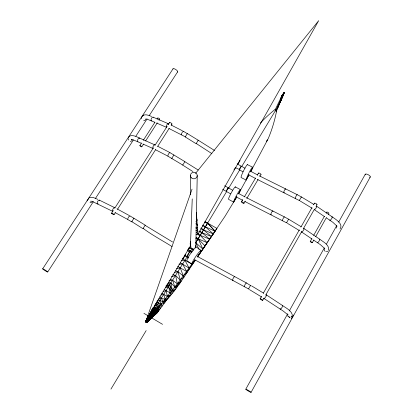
<?xml version="1.0" encoding="UTF-8"?>
<svg xmlns="http://www.w3.org/2000/svg" width="413" height="413" viewBox="0 0 413 413"><rect width="100%" height="100%" fill="white"/><g stroke="black" fill="none" stroke-linecap="round" stroke-linejoin="round"><path stroke-width="0.62" d="M195.834 246.778L197.228 175.587M187.316 133.662L183.284 131.241M192.241 198.921L190.445 245.921L146.636 319.146M145.985 322.45L147.291 321.913L157.632 312.259L157.88 308.253L156.579 305.816L155.242 304.99M152.423 314.856C146.966 312.063 152.717 313.916 152.232 315.078L146.202 322.223C145.701 322.667 145.753 321.092 146.078 320.731L148.706 315.599M146.667 320.999L146.832 319.352L147.699 318.753L148.654 319.316L148.494 320.328L147.049 321.221L146.233 320.447L148.561 315.857M141.571 142.965L139.852 145.629L140.668 146.465L141.804 146.842L143.517 144.178M141.804 146.842L140.988 146.001L139.852 145.629M148.948 316.033L150.255 313.204L152.629 314.603L150.1 318.144L148.618 319.357L147.678 318.805L148.128 316.983L148.948 316.033L150.606 317.008M311.784 238.719L310.22 241.502L311.072 242.343L312.285 242.72L313.844 239.938M312.285 242.72L311.433 241.873L310.22 241.502M158.964 120.209C161.313 119.378 157.554 117.07 157.88 118.304M292.228 315.258L291.965 316.188M128.175 138.236C129.692 133.182 136.46 136.569 139.548 138.066L154.88 144.896M328.206 214.347C330.493 213.371 326.621 211.167 326.941 212.401M244.816 201.467L286.545 222.824L288.579 219.174L301.149 226.737M257.247 179.381L299.348 200.542L301.366 196.924L313.839 204.414M192.582 264.279L192.933 263.05M147.58 317.927L146.078 320.731L192.045 189.144M328.433 250.35C329.904 245.023 323.121 241.827 319.688 239.184L303.978 228.544M250.526 285.512L246.287 282.874L198.137 256.855M179.67 283.091C175.948 289.678 170.486 295.254 165.763 301.165L157.632 312.259L147.751 321.345L146.006 322.45L146.233 320.447L148.504 316.002M276.085 111.056L276.204 110.756M280.892 98.521L282.58 94.417L283.953 92.553L284.325 92.755L277.675 107.545M280.432 99.616L282.58 94.417L283.323 94.825L276.127 111.846M280.881 98.495L282.58 94.417L275.104 109.843M282.58 94.417L280.427 99.585M133.771 218.761L133.905 218.25L129.77 215.823M288.48 219.458L288.579 219.174L284.35 216.866L246.215 197.543M301.253 197.228L301.366 196.924L297.159 194.652L259.163 175.768M146.698 321.355L146.006 322.45L151.241 311.092L154.483 312.362L157.632 312.259L159.666 308.981M277.237 108.48L277.995 106.776M278.507 105.635L284.325 92.755M277.681 107.53L283.323 94.825L277.273 108.345M277.851 107.081L283.323 94.825M283.442 93.689L283.953 92.553M279.281 103.462L280.05 101.758M280.561 100.617L281.325 98.913M281.836 97.773L284.139 92.657L275.863 110.256M276.488 110.111L276.643 109.765M154.194 306.172L155.644 307.287L156.914 309.42L157.632 312.259L154.921 311.83L153.259 311.041L151.762 309.972L151.994 309.471L157.632 312.259L153.223 313.885L147.56 321.603L157.389 312.548L147.751 321.345L147.049 321.221M276.984 109.053L277.164 108.681M276.106 111.541L276.669 110.405L275.001 109.502A162.763 152.252 33.5 0 0 260.324 123.095M185.7 254.196L183.393 258.688A8.348 0.847 -64.4 0 1 183.238 257.722M187.425 250.83L189.154 247.459M146.078 320.731L148.665 315.764M196.691 220.764L196.077 221.884L197.207 219.773L196.092 221.884M147.673 317.788L145.918 321.097L147.771 317.736M249.08 174.658L238.575 193.79M250.572 171.86L268.218 138.623A154.297 141.829 -6.4 0 0 276.674 110.405M247.614 164.782A7.258 0.847 -63.8 0 0 244.098 169.728A7.258 0.847 -63.8 0 0 241.053 177.518L246.184 180.047L248.832 175.097M250.603 171.798L252.663 167.952A7.264 0.805 -63.8 0 0 249.736 171.374A7.264 0.805 -63.8 0 0 246.184 180.047M291.423 318.681L293.431 315.047M251.073 392.35A3.082 0.284 30.6 0 0 247.268 389.81A3.082 0.284 30.6 0 0 246.933 390.177A3.082 0.284 30.6 0 0 251.073 392.35L370.265 176.991M245.771 389.211L287.685 313.808M289.25 310.994L324.288 247.97M326.476 244.031L336.796 225.462M338.675 222.086L365.262 174.255M146.785 319.807L145.841 321.49L146.806 319.863M313.658 235.384L324.282 216.484M326.162 213.149L326.786 212.034M315.718 236.597L326.332 217.687M262.714 300.334A1.497 0.274 30.2 0 0 260.975 299.022A1.497 0.274 30.2 0 0 260.598 299.348A1.497 0.274 30.2 0 0 262.714 300.334L263.99 298.093M265.9 294.732L301.836 231.383M303.416 228.595L314.469 209.107M316.048 206.324L316.998 204.652M206.985 224.202L207.615 223.092L204.585 222.442L207.615 223.092L215.085 231.259L197.357 256.803M260.138 298.8L261.414 296.56M263.324 293.194L299.311 229.891M300.891 227.109L311.965 207.631M313.55 204.848L314.5 203.181M147.756 317.989L145.866 321.293L150.647 312.362L153.223 313.885M192.954 171.591L182.711 165.107L184.895 161.628L169.805 152.552M235.348 187.347A7.119 0.718 -61.5 0 0 231.672 192.107A7.119 0.718 -61.5 0 0 228.626 199.381L233.701 202.148L236.876 196.655M238.466 193.909L240.056 191.162A7.124 0.676 -61.5 0 0 237.351 193.904A7.124 0.676 -61.5 0 0 233.701 202.148M236.763 196.929L225.075 216.206L197.491 257.118M243.923 203.325A1.461 0.387 30.8 0 0 242.338 201.936A1.461 0.387 30.8 0 0 241.801 202.391A1.461 0.387 30.8 0 0 243.923 203.325L245.239 201.121M246.881 198.354L258.042 179.567M260.014 176.253L260.995 174.596M241.445 201.771L242.761 199.562M244.408 196.8L255.59 178.018M257.232 175.257L258.548 173.047M196.041 242.286L226.582 191.637M228.58 188.323L239.896 169.557M241.559 166.8L275.838 109.951M110.947 389.108L146.161 330.591M146.507 320.803L145.846 321.892L146.527 320.834M199.138 249.509L195.747 242.715L207.615 223.092L215.07 231.213L205.385 226.783L202.385 225.839M196.221 143.492L211.874 153.631M189.83 252.415L191.983 248.884M143.151 228.389C151.617 234.796 162.572 240.609 172.04 246.566M187.925 255.523L156.579 305.816L154.286 305.806M149.145 317.514L147.957 319.383M149.083 317.612L151.313 314.107M114.06 214.688L115.341 212.685M148.695 319.27L148.179 319.037M111.577 213.149L113.307 210.449M114.69 208.286L153.388 147.818M155.107 145.128L167.151 126.306M168.184 124.695L169.562 122.542M117.566 209.205L155.582 149.676M157.704 146.352L169.139 128.458M171.225 125.185L171.953 124.045M198.09 140.508L198.261 140.244L187.321 133.559L185.241 136.956L196.098 143.693L198.261 140.244L214.512 150.477M286.896 222.339L286.545 222.824M145.577 140.983L157.25 122.873M299.673 200.093L299.348 200.542M143.29 140.301L154.973 122.202M157.033 119.006L157.725 117.942M145.082 225.312L172.593 242.008M47.707 271.976A2.963 0.263 31.9 0 0 44.114 269.457A2.963 0.263 31.9 0 0 43.757 269.777A2.963 0.263 31.9 0 0 47.707 271.976L93.343 201.678M95.449 198.431L133.368 140.033M135.825 136.244L147.059 118.939M149.165 115.697L177.6 71.898M42.678 268.832L173.032 68.821M87.112 200.863L89.306 197.491M233.923 169.97L235.663 167.379M237.749 164.271L239.839 161.158A7.248 0.743 -57.9 0 0 239.354 160.771M184.848 161.695L198.204 170.022M182.752 165.045L167.776 156.114M213.247 233.887L200.682 228.75M197.584 256.458L202.917 249.204L216.975 228.42L204.874 221.533M152.34 315.088L177.332 283.793L194.895 260.247L195.075 260.639L179.19 284.289L174.838 286.994L175.262 289.508L172.34 290.21L169.717 284.929L166.661 285.022M266.555 141.478L267.66 139.893L266.803 140.838M194.988 260.061L192.019 264.175L182.303 258.739M195.535 173.419L318.691 20.65L197.915 234.424L196.392 212.618M197.791 256.494L200.553 252.338A8.358 0.981 -55.9 0 0 196.784 255.079A8.358 0.981 -55.9 0 0 192.019 264.175L187.141 260.846A8.353 1.032 -55.9 0 1 190.279 254.005A8.353 1.032 -55.9 0 1 196.258 247.067L201.146 250.386M187.786 255.41L187.523 255.678L189.639 252.075A2.111 0.284 -60.4 0 0 188.111 254.083A2.111 0.284 -60.4 0 0 187.848 255.44M196.077 234.357L200.217 235.333L209.665 239.148L210.434 238.249L209.458 239.081M142.955 115.49L141.716 117.091L141.649 118.707M132.031 221.605L131.757 221.864L127.689 219.479M226.494 191.229L226.283 191.415L222.607 189.319M194.508 259.648L248.574 288.955M250.588 285.3L248.497 289.043M239.53 169.619L235.157 167.415M147.911 320.927L146.594 322.331L149.212 319.662M340.023 228.993C343.683 223.882 335.635 219.318 332.176 216.851L316.642 206.216M171.989 158.241L171.767 158.416L173.868 154.983M148.494 320.493L146.785 322.254L148.572 320.483M185.442 136.899L168.819 128.412M148.277 320.844L152.65 316.466M149.909 319.156L152.583 316.503M153.404 315.94L147.136 322.042L152.722 316.735M146.966 322.155L153.806 315.532M156.45 313.193L147.291 321.913L156.79 313.023L153.657 315.847M291.088 317.055L291.64 316.621L291.346 316.854M168.447 282.353L170.899 283.039L174.838 286.994L180.254 282.704L177.332 283.793L172.624 280.272L170.435 279.312M131.752 139.444L131.236 139.656L132.093 139.604M143.068 115.418C145.763 113.926 148.985 115.48 151.597 116.461M142.542 115.764L143.481 115.15M159.65 119.145L159.242 119.156M150.115 313.498L152.412 314.943L149.934 313.668M166.713 300.07L163.12 301.81L159.945 300.483L158.138 299.069M166.238 300.618L163.12 301.81L161.385 298.212L159.785 296.673M170.745 295.228L167.389 296.482L161.71 293.173M89.936 197.331L92.894 197.373L97.871 199.355M167.255 284.077L170.899 283.039L172.34 290.21L173.506 291.774L171.276 291.583L168.535 286.823L166.005 286.751M171.38 276.674L175.613 275.476L181.312 281.119L177.332 283.793L175.613 275.476L172.753 274.573M170.414 295.636L167.389 296.482L166.16 290.618L164.131 289.415M163.156 291.433L166.16 290.618L170.202 292.936L172.402 293.153L171.276 291.583L169.717 284.929L165.969 285.879M149.842 313.839L152.309 314.985M165.763 301.165L163.12 301.81L164.064 303.483L161.116 304.278L156.93 301.831M153.595 307.386L155.159 308.046L157.632 312.259L153.822 313.162L151.039 311.526M165.613 287.453L168.535 286.823L170.202 292.936L171.07 294.815L167.389 296.482L168.38 298.072L165.112 299.348L161.385 298.212L159.015 298.294M160.889 295.027L163.775 294.407L165.112 299.348L167.224 299.461L163.12 301.81L165.086 302.089M174.255 272.461L177.957 271.692L183.284 275.972L184.064 277.009L180.311 279.875L177.957 271.692L175.602 270.758M153.259 308.052L154.725 308.728L157.632 312.259L153.972 312.982L151.137 311.314M157.043 301L159.945 300.483L161.116 304.278L162.17 306.064L159.857 305.832L155.515 303.287M169.005 280.881L172.624 280.272L174.838 286.994L176.511 287.876M195.075 260.639L194.538 260.727L194.735 261.14L192.019 264.175L192.747 264.036L189.139 268.125L189.562 268.796L186.614 271.506L177.662 266.364M170.063 296.059L167.389 296.482L169.351 296.911M174.838 286.994L177.497 286.596M176.521 268.44L180.295 267.918L183.284 275.972L187.187 272.337L182.623 264.139L180.373 262.911M188.715 248.719L191.162 248.389M152.227 315.243L149.976 313.803M196.216 238.921L198.147 238.766L207.228 242.72L200.217 235.333L196.206 232.251M156.191 302.92L158.504 302.765L159.857 305.832L160.316 308.594L158.85 307.081L157.451 304.438L154.968 304.438M188.168 251.316L190.594 251.161L191.735 252.586M181.312 260.402L184.947 260.371L189.139 268.125L182.623 264.139L178.917 264.16M153.719 307.195L155.644 307.287L157.88 308.253L158.592 310.948L158.85 307.081L156.579 305.816M174.637 290.329L172.34 290.21L174.007 291.144M184.198 256.442L187.265 256.597L188.385 257.232M152.769 307.824L155.159 308.046L156.914 309.42M187.517 250.676L190.594 251.161L191.4 252.864M189.273 247.64L191.142 247.991M153.115 308.351L154.725 308.728L156.444 309.987M195.69 238.172L198.147 238.766L205.018 245.967M151.473 310.591L153.259 311.041L154.483 312.362L151.473 310.591L154.126 312.791M146.553 118.939L154.875 122.294M133.022 139.775L141.189 143.234M195.788 223.753L197.59 224.321M196.015 227.171L197.765 227.764M195.839 230.428L198.266 231.265M199.484 231.688L211.451 236.525L201.121 227.93M151.762 309.972L155.278 311.402L152.18 309.074L154.137 309.657L157.632 312.259M92.435 201.523L112.883 211.446A2.096 0.955 -62.8 0 1 113.012 208.988A2.096 0.955 -62.8 0 1 114.902 207.822M153.084 117.158L168.416 123.75M156.641 123.064L166.661 127.395A2.029 0.903 -66.1 0 1 167.022 124.623A2.029 0.903 -66.1 0 1 168.68 124.246M142.893 143.992L153.115 148.572M171.163 125.046L182.401 130.761M247.423 164.632L252.56 167.151M157.632 146.223L168.917 152.061M155.273 149.614L166.94 155.655M99.368 200.135L114.7 207.672M152.578 308.227L156.16 310.333M150.853 311.918L153.538 313.503M257.583 174.947L250.226 171.065M116.936 208.828L128.866 215.312M255.662 178.555L248.275 174.647M115.057 212.576L126.843 218.993M245.157 196.986L238.296 193.315M242.694 200.341L236.334 196.934M235.338 186.877L240.423 189.639M244.992 168.236L237.186 163.884M243.02 171.803L239.354 169.789L241.352 166.243L241.275 166.558A2.039 0.268 -61.2 0 0 240.825 166.713A2.039 0.268 -61.2 0 0 239.555 169.005A2.039 0.268 -61.2 0 0 239.586 169.65M232.504 190.166L224.651 185.762M230.516 193.764L226.303 191.425L228.317 187.848L228.255 188.142A2.055 0.274 -61 0 0 227.764 188.364A2.055 0.274 -61 0 0 226.484 190.672A2.055 0.274 -61 0 0 226.551 191.26M187.982 249.344L192.375 251.878M300.21 201.028L312.161 208.266M287.412 223.319L299.461 230.614M184.673 255.079L187.265 256.597L188.282 258.218M150.575 312.517L153.12 314.014M150.528 312.615L153.047 314.097M150.487 312.703L152.986 314.174M150.461 312.765L152.851 314.334M150.399 312.889L152.944 314.226M150.378 312.94L152.82 314.376M150.332 313.033L152.748 314.458M150.291 313.126L152.686 314.536M150.193 313.338L152.531 314.721M149.909 313.947L152.098 315.238M149.769 314.252L151.881 315.496M149.723 314.36L151.803 315.589M149.583 314.654L151.592 315.837M149.521 314.789L151.494 315.95M149.465 314.912L151.406 316.059M149.403 315.047L151.313 316.172M149.351 315.165L151.225 316.27M149.253 315.377L151.07 316.451M149.139 315.62L150.9 316.657M149.026 315.868L150.724 316.864M146.858 320.586L147.343 320.875M149.847 314.092L151.994 315.356M149.656 314.505L151.7 315.713M148.876 316.193L150.492 317.143M143.936 313.348L148.313 315.93M151.597 317.865L162.567 324.334M148.814 316.332L150.389 317.261M148.783 316.394L150.342 317.318M148.768 316.43L150.286 317.385M148.711 316.554L150.234 317.447M148.695 316.585L150.182 317.504M148.634 316.719L150.11 317.592M148.618 316.756L150.089 317.618M148.572 316.864L150.012 317.711M148.551 316.905L149.981 317.747M148.489 317.039L149.883 317.86M148.474 317.076L149.857 317.891M148.443 317.138L149.785 317.979M148.381 317.277L149.713 318.062M148.344 317.344L149.661 318.124L148.324 317.396M148.282 317.483L149.563 318.237M148.231 317.592L149.485 318.335M148.2 317.659L149.439 318.387M148.184 317.7L149.408 318.423M148.138 317.803L149.336 318.511M148.081 317.917L149.253 318.609M148.055 317.984L149.207 318.66M148.014 318.072L149.145 318.738M147.973 318.16L149.083 318.81M147.916 318.284L148.99 318.919M147.864 318.392L148.912 319.012M147.828 318.469L148.856 319.079M147.782 318.578L148.783 319.166M147.725 318.697L148.231 318.95M147.653 318.862L148.577 319.409L147.632 318.903M147.596 318.975L148.494 319.507M147.565 319.048L148.443 319.569M147.529 319.13L148.386 319.636M147.493 319.203L148.334 319.698M147.441 319.321L147.88 319.502M147.844 319.559L148.252 319.796M147.405 319.388L148.2 319.858M147.374 319.461L148.148 319.92M148.066 320.013L147.322 319.574M147.271 319.688L147.983 320.111M147.219 319.796L147.911 320.199M147.147 319.956L147.792 320.338M147.074 320.106L147.684 320.467M147.013 320.245L147.586 320.581M146.945 320.395L147.477 320.715M146.754 320.808L147.183 321.061M146.543 321.268L146.858 321.448M251.522 285.842L263.685 293.215M249.38 289.559L261.873 297.133M264 298.48L283.235 311.061L287.525 314.525M266.349 294.892L282.575 305.543C286.033 308.113 291.057 310.22 292.285 314.721M301.681 232.039L312.166 239.127M313.741 240.19L320.312 244.61L324.045 247.945M314.365 209.68L324.737 216.768M326.291 217.832L332.795 222.246L336.44 225.653M202.829 225.013L205.385 226.783L213.304 233.913M196.149 237.31L198.147 238.766L202.866 249.039L195.747 242.715M196.17 224.305L197.657 225.395M151.994 309.471L154.921 311.83M195.741 227.919L197.796 229.452M199.856 230.991L209.665 239.148M288.656 316.611L289.58 317.303M289.1 316.947L290.029 317.638M155.556 311.061L152.392 308.625L154.447 309.167L155.877 310.674M192.788 248.698L193.594 249.643M192.618 248.817L193.305 250.593M190.398 175.525L190.486 194.771M190.703 241.61L190.729 246.742M369.661 177.229A2.855 1.002 28.2 0 0 369.48 175.566L368.928 175.153A2.855 1.002 28.2 0 0 366.104 174.018A2.855 1.002 28.2 0 0 365.335 174.864M233.092 280.184A2.137 0.49 -62.4 0 1 232.669 279.632A2.137 0.49 -62.4 0 1 233.903 277.175A2.137 0.49 -62.4 0 1 234.749 276.88M244.573 286.405A2.148 0.279 -61.5 0 1 244.393 285.982A2.148 0.279 -61.5 0 1 245.689 283.55A2.148 0.279 -61.5 0 1 246.313 283.132M265.745 295.135A2.148 0.527 -57.7 0 1 266.349 295.455A2.148 0.527 -57.7 0 1 265.012 297.814A2.148 0.527 -57.7 0 1 263.943 298.31M282.224 305.574A2.142 0.547 -57.9 0 1 282.451 306.503A2.142 0.547 -57.9 0 1 280.954 308.805A2.142 0.547 -57.9 0 1 280.205 308.666M288.377 316.838A2.132 2.06 55.6 0 1 288 314.283M303.823 228.539A2.091 0.506 -56.4 0 1 303.276 230.537A2.091 0.506 -56.4 0 1 301.609 231.915M327.736 251.145A2.075 1.977 42 0 1 326.843 251.656M326.322 251.713A2.075 1.977 42 0 1 325.795 251.636M324.866 251.099A2.075 1.977 42 0 1 324.778 248.239M282.631 220.382A2.091 0.268 -62.1 0 1 283.019 218.802A2.091 0.268 -62.1 0 1 284.371 216.97M319.301 239.292A2.086 0.527 -56.6 0 1 319.636 239.999A2.086 0.527 -56.6 0 1 318.17 242.245A2.086 0.527 -56.6 0 1 317.334 242.312M271.274 214.548A2.08 0.47 -63.5 0 1 270.969 213.826A2.08 0.47 -63.5 0 1 272.172 211.43A2.08 0.47 -63.5 0 1 272.895 211.332M295.44 198.163A2.075 0.263 -62.3 0 1 295.868 196.521A2.075 0.263 -62.3 0 1 297.174 194.766M336.6 228.059A2.055 1.946 39.3 0 1 337.054 226.148M316.25 206.355A2.075 0.496 -56 0 1 316.115 207.909A2.075 0.496 -56 0 1 314.283 209.572M331.784 216.98A2.07 0.516 -56.2 0 1 332.15 217.62A2.07 0.516 -56.2 0 1 330.694 219.85A2.07 0.516 -56.2 0 1 329.827 219.974M284.35 192.226A2.065 0.465 -63.9 0 1 283.793 191.942A2.065 0.465 -63.9 0 1 284.97 189.417A2.065 0.465 -63.9 0 1 285.734 189.268M314.52 203.444A1.445 0.434 29.4 0 1 316.038 203.583A1.445 0.434 29.4 0 1 316.683 204.714M258.672 173.486A1.451 0.434 30.7 0 1 259.782 173.331A1.451 0.434 30.7 0 1 260.866 174.642M127.834 219.427A2.106 0.377 -59.6 0 1 128.464 217.357A2.106 0.377 -59.6 0 1 129.832 216.097M177.378 72.038A2.752 0.945 33.6 0 0 177.156 70.69A2.752 0.945 33.6 0 0 174.663 68.93L174.1 68.734A2.752 0.945 33.6 0 0 172.97 69.074M168.065 155.975A2.05 0.361 -60.5 0 1 167.905 155.329A2.05 0.361 -60.5 0 1 169.211 153.032A2.05 0.361 -60.5 0 1 169.82 152.887M92.357 201.544A2.055 1.915 -24.5 0 1 90.029 202.463M152.934 148.391A2.039 0.919 -65.3 0 1 153.45 145.82A2.039 0.919 -65.3 0 1 155.061 145.077M132.351 139.506A1.998 1.843 -14.9 0 1 130.302 141.375M128.433 140.012A1.998 1.843 -14.9 0 1 128.464 139.052M181.544 134.664A2.034 0.356 -60.8 0 1 181.426 133.962A2.034 0.356 -60.8 0 1 182.716 131.685A2.034 0.356 -60.8 0 1 183.284 131.602M169.629 122.831A1.409 0.413 32.7 0 1 170.941 122.919A1.409 0.413 32.7 0 1 171.7 124.132M151.839 120.772A2.008 0.909 -65.9 0 1 151.328 118.707A2.008 0.909 -65.9 0 1 153.254 117.349M138.025 141.762A2.024 0.924 -65.1 0 1 137.978 139.196A2.024 0.924 -65.1 0 1 139.831 138.541M145.727 118.923A1.977 1.817 -12.2 0 1 143.698 120.766M98.134 203.779A2.08 0.965 -62.5 0 1 97.179 202.943A2.08 0.965 -62.5 0 1 98.34 200.542A2.08 0.965 -62.5 0 1 99.698 200.553M190.026 243.907A8.348 0.847 -64.4 0 1 190.192 245.234M195.504 245.529A2.555 2.493 -2 0 1 195.483 248.022M193.919 249.178A2.555 2.493 -2 0 1 190.821 246.096M131.768 221.636L142.965 228.704L145.195 225.142L133.905 218.25L131.768 221.636M146.476 320.586L145.83 321.691L146.491 320.622M91.232 201.193L90.71 201.224L91.247 201.224M111.877 213.547A1.456 0.263 32.2 0 0 113.993 214.724A1.456 0.263 32.2 0 0 112.594 213.48A1.456 0.263 32.2 0 0 111.877 213.547M191.379 177.843A3.412 3.252 0.5 0 0 197.104 176.428A3.412 3.252 0.5 0 0 192.954 172.407A3.412 3.252 0.5 0 0 191.379 177.843"/></g></svg>
